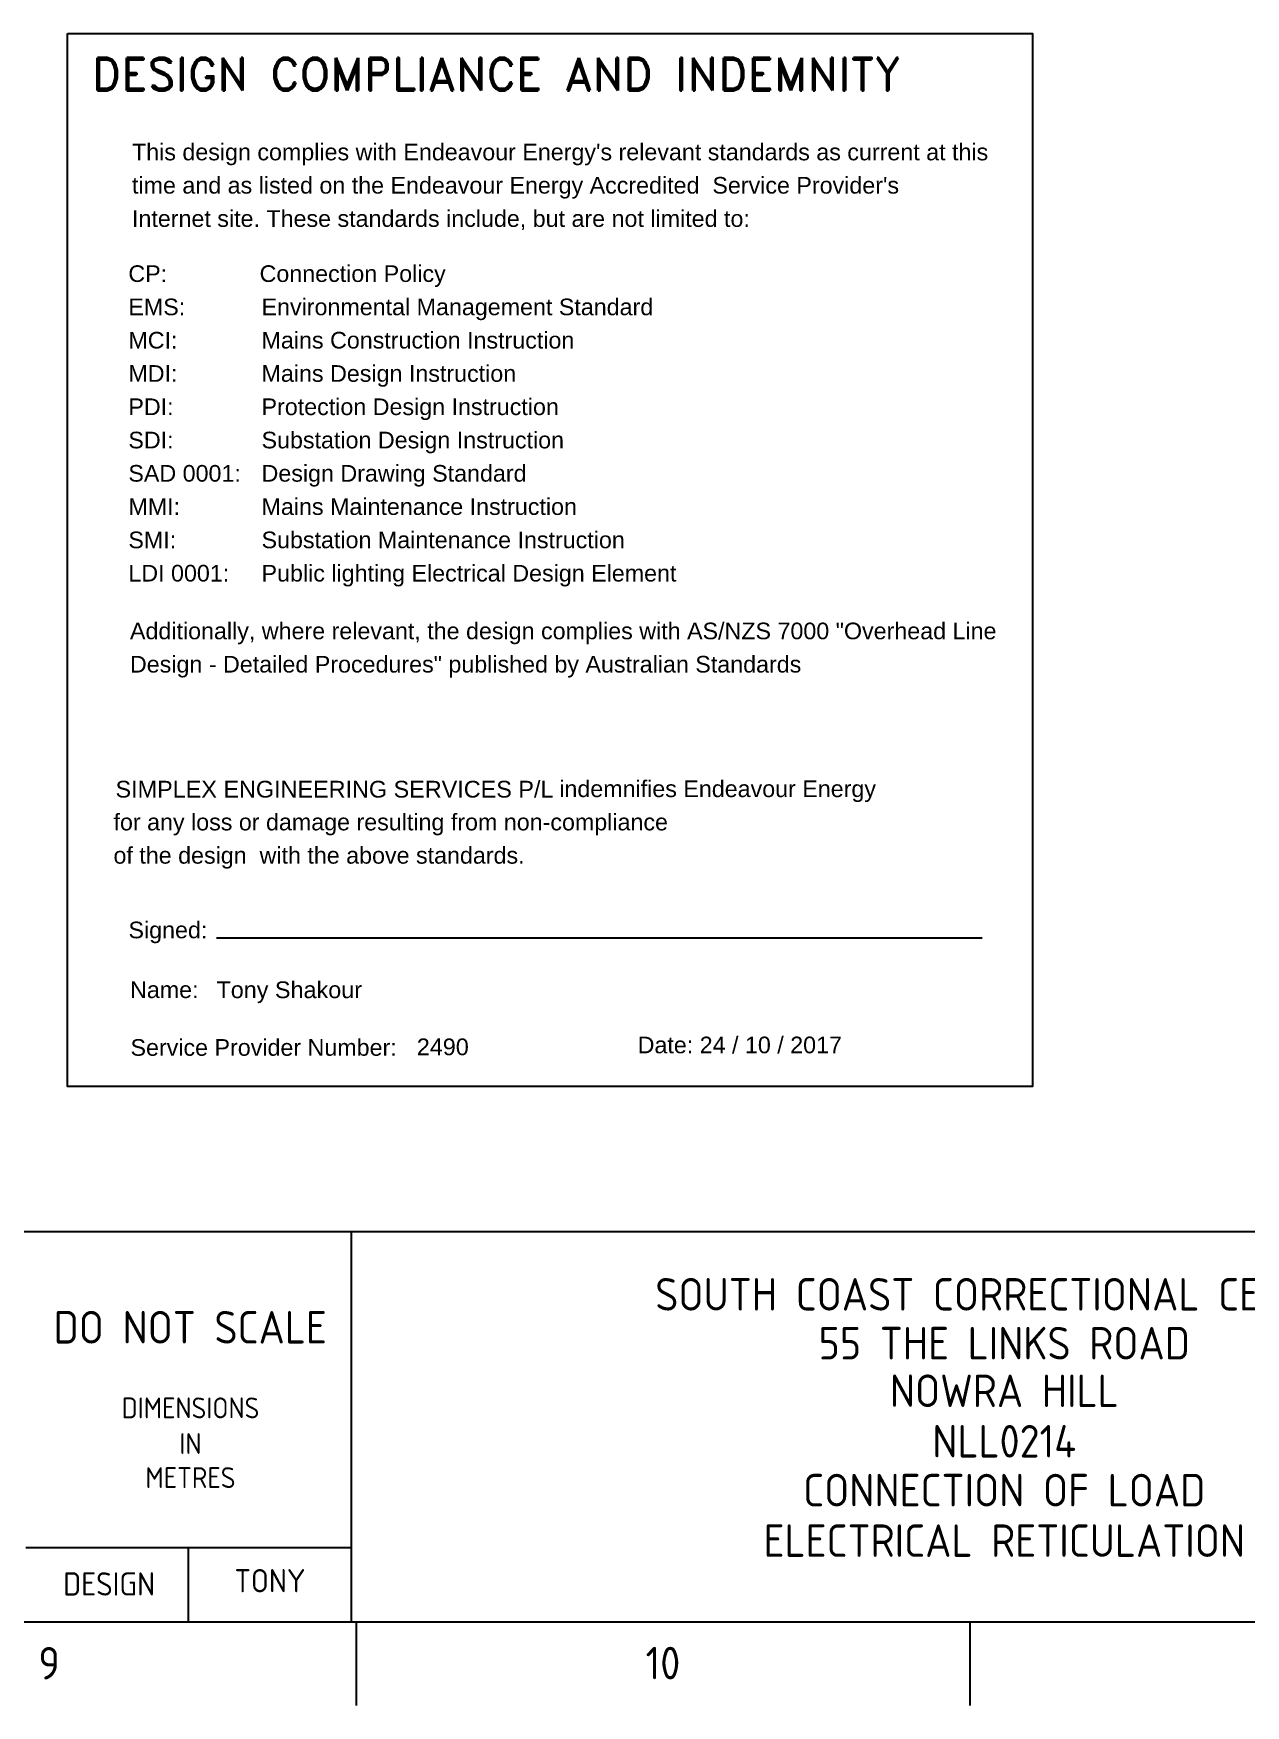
# Paper-space layout 'SHEET3' of a CAD drawing. Header units: metres, sheet in millimetres. Extents: x 491 to 1324, y -5 to 581.
# Drawn here: x 1070.8 to 1201.1, y -5.4 to 174.5 of the extents above; entities that cross this region are included whole.
import ezdxf
from ezdxf.enums import TextEntityAlignment as Align

# ---------------------------------------------------------------- set-up
doc = ezdxf.new("R2010")
doc.units = ezdxf.units.M
doc.layers.get('0').update_dxf_attribs({"color": 6})
for name, color, linetype in [('_User Miscellaneous1', 7, 'Continuous'), ('Notes', 7, 'Continuous'), ('SupportsUG_SP_EXT', 7, 'Continuous')]:
    doc.layers.add(name, color=color, linetype=linetype)
doc.styles.add('Elec', font='romand__.ttf')
doc.styles.add('iecISOCP', font='isocp.shx')
doc.styles.get("Standard").update_dxf_attribs({"font": 'arial.ttf'})

# ---------------------------------------------------------------- blocks, each defined once
blk = doc.blocks.new('A1_FRAME_TITLE')
at = {"layer": 'Notes'}
for p, q in [((593.45, 5.97), (593.45, 47.97)), ((558.45, 13.97), (593.45, 13.97)), ((575.95, 5.97), (575.95, 13.97))]:
    blk.add_line(p, q, dxfattribs=at)
at = {"layer": 'Notes', "linetype": 'Continuous'}
for p, q in [((593.95, 5.97), (593.95, -3.03)), ((659.95, 5.97), (659.95, -3.03))]:
    blk.add_line(p, q, dxfattribs=at)
at = {"layer": 'Notes', "linetype": 'Continuous', "flags": 128}
for points in [[(-11.55, 47.97), (803.45, 47.97)], [(-11.55, 5.97), (803.45, 5.97)]]:
    blk.add_lwpolyline(points, dxfattribs=at)
blk.add_attdef('DRAFT_NUM', (10.62, 23.29), '', height=2.5, rotation=90)
at = {"layer": 'Notes', "style": 'iecISOCP'}
for s, height, p in [('DIMENSIONS', 2.24, (576.15, 27.88)), ('IN', 2.24, (576.15, 24.04)), ('METRES', 2.24, (576.15, 20.38)), ('DESIGN', 2.5, (567.4, 8.81)), ('9', 3.5, (560.95, -0.22)), ('10', 3.5, (626.95, -0.2))]:
    blk.add_text(s, height=height, dxfattribs=at).set_placement(p, align=Align.CENTER)
at = {"layer": 'Notes', "insert": (576.12, 37.67), "char_height": 3.5, "width": 29.1, "attachment_point": 5, "style": 'iecISOCP'}
blk.add_mtext('DO NOT SCALE', dxfattribs=at)
at = {"layer": 'Notes', "style": 'iecISOCP', "flags": 8}
blk.add_attdef('VERSION_NO', text='', height=2.5, rotation=90, dxfattribs=at).set_placement((281.95, 43.81), align=Align.MIDDLE_CENTER)
at = {"layer": 'Notes', "style": 'iecISOCP'}
for tag, p in [('CAP_NO', (492.27, 43.46)), ('IE_NUM', (492.13, 37.81)), ('REF_No_1', (314.92, 31.95)), ('REF_1', (341.91, 31.95)), ('HV_SWITCH', (492.55, 31.81)), ('GEN_WO', (421.38, 31.41)), ('REF_No_2', (314.92, 25.95)), ('REF_2', (341.91, 25.95)), ('OH_WO', (421.38, 25.46)), ('UBD_REF', (492.13, 25.47)), ('REF_No_3', (314.92, 19.95)), ('REF_3', (341.91, 19.95)), ('UG_WO', (421.38, 19.7)), ('GIS_MAP_No', (492.13, 19.69)), ('REF_No_4', (314.92, 13.95)), ('REF_4', (341.91, 13.95)), ('HV_OP_DIAG', (492.41, 13.84)), ('SUB_WO', (421.38, 13.46)), ('LGA', (492.03, 7.42)), ('ExportID', (-11.47, 2.39))]:
    blk.add_attdef(tag, p, '', height=2.5, dxfattribs=at)
for tag, height, p in [('T1', 3.5, (663.66, 39.47)), ('T2', 3.5, (663.66, 34.35)), ('scale', 2.5, (547.04, 33.27)), ('T3', 3.5, (663.66, 28.92)), ('DRAWN', 2.5, (547.04, 25.37)), ('T4', 3.5, (663.66, 23.66)), ('T5', 3.5, (663.66, 18.23)), ('REV', 5, (799.14, 17.1)), ('DATE', 2.5, (547.04, 16.88)), ('T6', 3.5, (663.66, 12.97)), ('CHD', 2.5, (547.04, 8.88)), ('DESIGN', 2.5, (584.7, 9.15))]:
    blk.add_attdef(tag, text='', height=height, dxfattribs=at).set_placement(p, align=Align.CENTER)
blk.add_attdef('NUM', text='', height=7, dxfattribs=at).set_placement((771.45, 20.12), align=Align.MIDDLE_CENTER)
for tag, p in [('NS', (769.8, 8.12)), ('SHTS', (784.5, 8.12))]:
    blk.add_attdef(tag, text='', height=2.5, dxfattribs=at).set_placement(p, align=Align.MIDDLE)
at = {"layer": 'Notes', "style": 'iecISOCP', "flags": 1}
for tag, p in [('ProjectType', (-6.37, -26.8)), ('ProjectNumber', (3.01, -26.82)), ('DrawingNumber', (14.96, -26.8)), ('ProjectDescription', (27.02, -26.83)), ('ExportDate', (39.74, -26.79)), ('ExportUserName', (48.61, -26.8)), ('DesignerCompanyName', (60.94, -26.79)), ('ExportAreaOfInterest', (76.55, -26.81)), ('GIS_SUCCESS', (91.45, -26.78)), ('CAD_SUCCESS', (101.24, -26.78)), ('DEPOTCODE', (111.56, -26.88)), ('ExportCategories', (119.53, -26.8)), ('Comments', (133.84, -26.88))]:
    blk.add_attdef(tag, p, '', height=1, dxfattribs=at)
blk = doc.blocks.new('NOTE_DESIGN-COMPLIANCE')
blk.add_line((16, 16.01), (98.33, 16.01))
blk.add_lwpolyline([(0, 113.3), (103.74, 113.3), (103.74, 0), (0, 0)], close=True)
at = {"color": 7, "lineweight": -3, "style": 'Elec'}
blk.add_text('DESIGN COMPLIANCE AND INDEMNITY', height=3.5, dxfattribs=at).set_placement((2.6, 106.13), align=Align.BOTTOM_LEFT)
at = {"color": 7, "lineweight": -3}
for s, p in [('Signed:', (6.54, 17.75)), ('Name:', (6.71, 11.32)), ('Date: 24 / 10 / 2017 ', (61.29, 5.38)), ('Service Provider Number:', (6.76, 5.11))]:
    blk.add_text(s, height=1.79, dxfattribs=at).set_placement(p, align=Align.TOP_LEFT)
at = {"color": 7, "lineweight": -3, "char_height": 1.79, "line_spacing_factor": 1.2}
for s, insert, attachment_point in [("This design complies with Endeavour Energy's relevant standards as current at this \\Ptime and as listed on the Endeavour Energy Accredited  Service Provider's\\PInternet site. These standards include, but are not limited to:", (6.92, 92.16), 7), ('CP:^I          Connection Policy\\PEMS:^I^IEnvironmental Management Standard\\PMCI:^I^IMains Construction Instruction\\PMDI:^I^IMains Design Instruction\\PPDI:^I^IProtection Design Instruction\\PSDI:^I^ISubstation Design Instruction\\PSAD 0001:^IDesign Drawing Standard\\PMMI:^I^IMains Maintenance Instruction\\PSMI:^I^ISubstation Maintenance Instruction\\PLDI 0001:^IPublic lighting Electrical Design Element ', (6.53, 88.36), 1), ('\\PAdditionally, where relevant, the design complies with AS/NZS 7000 "Overhead Line\\PDesign - Detailed Procedures" published by Australian Standards', (6.7, 53.5), 1), ('                                                                     indemnifies Endeavour Energy \\Pfor any loss or damage resulting from non-compliance \\Pof the design  with the above standards.', (4.93, 32.94), 1)]:
    blk.add_mtext(s, dxfattribs=dict(at, insert=insert, attachment_point=attachment_point))
at = {"ltscale": 0.5}
for tag, p in [('COMPANYNAME', (5.15, 31.1)), ('NAME', (16, 9.52)), ('SPN', (37.54, 3.38)), ('DATE', (68.73, 3.59))]:
    blk.add_attdef(tag, p, '', height=1.8, dxfattribs=at)

psp = doc.layouts.new('SHEET3')

# ---------------------------------------------------------------- block references
at = {"layer": '_User Miscellaneous1', "color": 7}
ref = psp.add_blockref('NOTE_DESIGN-COMPLIANCE', (1074.45, 61.23), dxfattribs=at)
ref.add_attrib('COMPANYNAME', 'SIMPLEX ENGINEERING SERVICES P/L', (1079.6, 92.33), dxfattribs={"layer": '0', "ltscale": 0.5, "height": 1.8})
ref.add_attrib('NAME', 'Tony Shakour', (1090.45, 70.75), dxfattribs={"layer": '0', "ltscale": 0.5, "height": 1.8})
ref.add_attrib('SPN', '2490', (1111.99, 64.61), dxfattribs={"layer": '0', "ltscale": 0.5, "height": 1.8})
at = {"layer": 'SupportsUG_SP_EXT'}
ref = psp.add_blockref('A1_FRAME_TITLE', (511.51, -2.33), dxfattribs=at)
ref.add_attrib('T1', '55 THE LINKS ROAD', dxfattribs={"layer": 'Notes', "height": 3.5, "style": 'iecISOCP'}).set_placement((1175.16, 31.88), align=Align.CENTER)
ref.add_attrib('T2', 'NOWRA HILL', dxfattribs={"layer": 'Notes', "height": 3.5, "style": 'iecISOCP'}).set_placement((1175.16, 26.76), align=Align.CENTER)
ref.add_attrib('T3', 'NLL0214', dxfattribs={"layer": 'Notes', "height": 3.5, "style": 'iecISOCP'}).set_placement((1175.16, 21.33), align=Align.CENTER)
ref.add_attrib('T4', 'CONNECTION OF LOAD', dxfattribs={"layer": 'Notes', "height": 3.5, "style": 'iecISOCP'}).set_placement((1175.16, 16.07), align=Align.CENTER)
ref.add_attrib('T5', 'ELECTRICAL RETICULATION', dxfattribs={"layer": 'Notes', "height": 3.5, "style": 'iecISOCP'}).set_placement((1175.16, 10.64), align=Align.CENTER)
ref.add_attrib('T6', 'SOUTH COAST CORRECTIONAL CENTRE', dxfattribs={"layer": 'Notes', "height": 3.5, "style": 'iecISOCP'}).set_placement((1175.16, 37.14), align=Align.CENTER)
ref.add_attrib('DESIGN', 'TONY', dxfattribs={"layer": 'Notes', "height": 2.5, "style": 'iecISOCP'}).set_placement((1096.21, 6.83), align=Align.CENTER)

doc.saveas('drawing.dxf')
